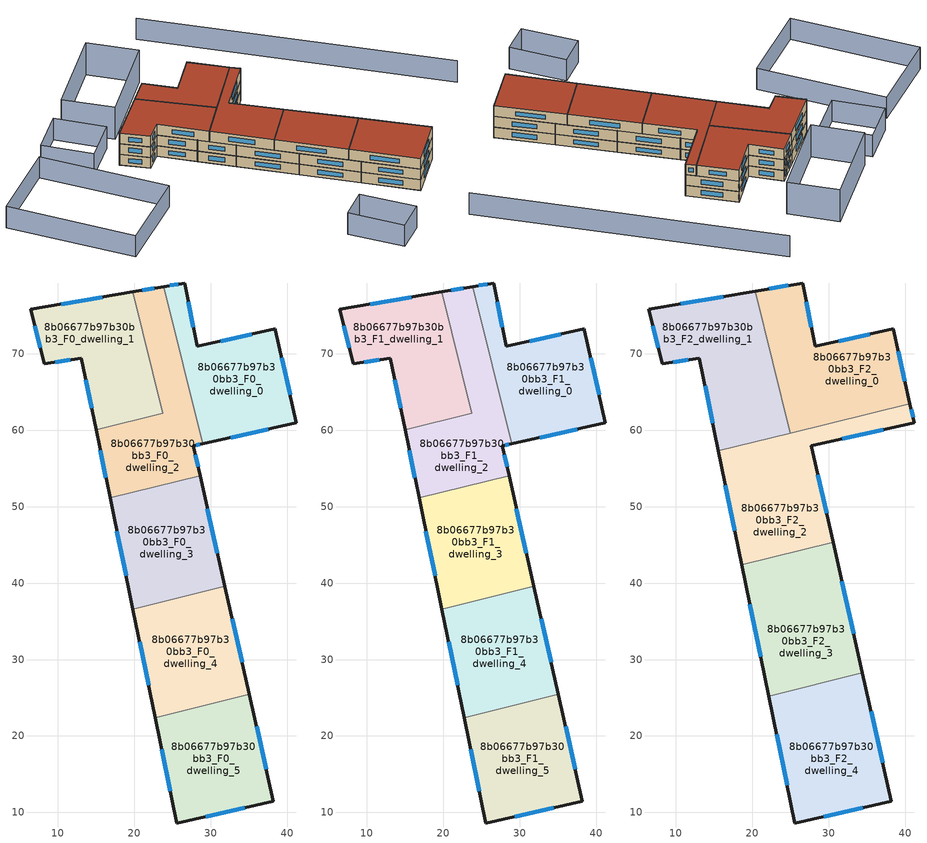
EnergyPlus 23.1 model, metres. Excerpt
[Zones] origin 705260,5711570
8b06677b97b30bb3_F0_dwelling_0
 floor ground (EU_floor_Construction): 41.22,60.97 38.47,73.15 38.45,73.27 28.25,70.99 26.59,79.27 23.87,78.81 28.95,58.23 z0
 wall outside (EU_wall_Construction): 23.87,78.81 26.59,79.27 28.25,70.99 38.45,73.27 38.47,73.15 41.22,60.97 28.95,58.23 z0:3
 wall to 8b06677b97b30bb3_F0_dwelling_2 (EU_wall_Construction): 28.95,58.23 23.87,78.81 z0:3
 window (EU_Window_Construction): 31.3,71.67 35.4,72.59 / 38.46,73.23 38.47,73.19 / 39.3,69.51 40.4,64.62 / 37.55,60.15 32.62,59.05 / 24.68,78.94 25.77,79.13 / 27.09,76.79 27.75,73.47 z0.9:2.1
8b06677b97b30bb3_F0_dwelling_1
 floor ground (EU_floor_Construction): 23.75,62.22 19.82,78.12 6.46,75.84 8.23,68.68 13.09,69.42 15.02,60.06 z0
 wall outside (EU_wall_Construction): 15.02,60.06 13.09,69.42 8.23,68.68 6.46,75.84 19.82,78.12 z0:3
 wall to 8b06677b97b30bb3_F0_dwelling_2 (EU_wall_Construction): 19.82,78.12 23.75,62.22 15.02,60.06 z0:3
 window (EU_Window_Construction): 14.44,62.86 13.67,66.62 / 11.64,69.2 9.69,68.91 / 7.7,70.83 6.99,73.7 / 10.46,76.52 15.82,77.43 z0.9:2.1
8b06677b97b30bb3_F0_dwelling_2
 floor ground (EU_floor_Construction): 28.62,54.06 27.74,57.96 28.95,58.23 23.87,78.81 19.82,78.12 23.75,62.22 15.02,60.06 16.85,51.15 z0
 wall outside (EU_wall_Construction): 19.82,78.12 23.87,78.81 / 28.95,58.23 27.74,57.96 28.62,54.06 / 16.85,51.15 15.02,60.06 z0:3
 wall to 8b06677b97b30bb3_F0_dwelling_3 (EU_wall_Construction): 28.62,54.06 16.85,51.15 z0:3
 window (EU_Window_Construction): 21.03,78.32 22.65,78.6 / 28.59,58.15 28.11,58.04 / 28.01,56.79 28.36,55.23 / 16.3,53.82 15.57,57.39 z0.9:2.1
8b06677b97b30bb3_F0_dwelling_3
 floor ground (EU_floor_Construction): 31.88,39.59 28.62,54.06 16.85,51.15 19.84,36.61 z0
 wall outside (EU_wall_Construction): 28.62,54.06 31.88,39.59 / 19.84,36.61 16.85,51.15 z0:3
 wall to 8b06677b97b30bb3_F0_dwelling_4 (EU_wall_Construction): 31.88,39.59 19.84,36.61 z0:3
 window (EU_Window_Construction): 29.6,49.73 30.9,43.92 / 18.94,40.97 17.74,46.8 z0.9:2.1
8b06677b97b30bb3_F0_dwelling_4
 floor ground (EU_floor_Construction): 35.07,25.44 31.88,39.59 19.84,36.61 22.76,22.39 z0
 wall outside (EU_wall_Construction): 31.88,39.59 35.07,25.44 / 22.76,22.39 19.84,36.61 z0:3
 wall to 8b06677b97b30bb3_F0_dwelling_5 (EU_wall_Construction): 35.07,25.44 22.76,22.39 z0:3
 window (EU_Window_Construction): 32.83,35.35 34.11,29.67 / 21.88,26.65 20.71,32.36 z0.9:2.1
8b06677b97b30bb3_F0_dwelling_5
 floor ground (EU_floor_Construction): 38.22,11.44 35.07,25.44 22.76,22.39 25.59,8.62 z0
 wall outside (EU_wall_Construction): 35.07,25.44 38.22,11.44 25.59,8.62 22.76,22.39 z0:3
 window (EU_Window_Construction): 36.01,21.25 37.28,15.63 / 34.44,10.6 29.37,9.46 / 24.74,12.74 23.61,18.27 z0.9:2.1
8b06677b97b30bb3_F1_dwelling_0
 floor to 8b06677b97b30bb3_F0_dwelling_0 (EU_floor_Construction): 41.22,60.97 38.47,73.15 38.45,73.27 28.25,70.99 26.59,79.27 23.87,78.81 28.95,58.23 z3
 wall outside (EU_wall_Construction): 23.87,78.81 26.59,79.27 28.25,70.99 38.45,73.27 38.47,73.15 41.22,60.97 28.95,58.23 z3:6
 wall to 8b06677b97b30bb3_F1_dwelling_2 (EU_wall_Construction): 28.95,58.23 23.87,78.81 z3:6
 window (EU_Window_Construction): 31.3,71.67 35.4,72.59 / 38.46,73.23 38.47,73.19 / 39.3,69.51 40.4,64.62 / 37.55,60.15 32.62,59.05 / 24.68,78.94 25.77,79.13 / 27.09,76.79 27.75,73.47 z3.9:5.1
8b06677b97b30bb3_F1_dwelling_1
 floor to 8b06677b97b30bb3_F0_dwelling_1 (EU_floor_Construction): 23.75,62.22 19.82,78.12 6.46,75.84 8.23,68.68 13.09,69.42 15.02,60.06 z3
 wall outside (EU_wall_Construction): 15.02,60.06 13.09,69.42 8.23,68.68 6.46,75.84 19.82,78.12 z3:6
 wall to 8b06677b97b30bb3_F1_dwelling_2 (EU_wall_Construction): 19.82,78.12 23.75,62.22 15.02,60.06 z3:6
 window (EU_Window_Construction): 14.44,62.86 13.67,66.62 / 11.64,69.2 9.69,68.91 / 7.7,70.83 6.99,73.7 / 10.46,76.52 15.82,77.43 z3.9:5.1
8b06677b97b30bb3_F1_dwelling_2
 floor to 8b06677b97b30bb3_F0_dwelling_2 (EU_floor_Construction): 28.62,54.06 27.74,57.96 28.95,58.23 23.87,78.81 19.82,78.12 23.75,62.22 15.02,60.06 16.85,51.15 z3
 wall outside (EU_wall_Construction): 19.82,78.12 23.87,78.81 / 28.95,58.23 27.74,57.96 28.62,54.06 / 16.85,51.15 15.02,60.06 z3:6
 wall to 8b06677b97b30bb3_F1_dwelling_3 (EU_wall_Construction): 28.62,54.06 16.85,51.15 z3:6
 window (EU_Window_Construction): 21.03,78.32 22.65,78.6 / 28.59,58.15 28.11,58.04 / 28.01,56.79 28.36,55.23 / 16.3,53.82 15.57,57.39 z3.9:5.1
8b06677b97b30bb3_F1_dwelling_3
 floor to 8b06677b97b30bb3_F0_dwelling_3 (EU_floor_Construction): 31.88,39.59 28.62,54.06 16.85,51.15 19.84,36.61 z3
 wall outside (EU_wall_Construction): 28.62,54.06 31.88,39.59 / 19.84,36.61 16.85,51.15 z3:6
 wall to 8b06677b97b30bb3_F1_dwelling_4 (EU_wall_Construction): 31.88,39.59 19.84,36.61 z3:6
 window (EU_Window_Construction): 29.6,49.73 30.9,43.92 / 18.94,40.97 17.74,46.8 z3.9:5.1
8b06677b97b30bb3_F1_dwelling_4
 floor to 8b06677b97b30bb3_F0_dwelling_4 (EU_floor_Construction): 35.07,25.44 31.88,39.59 19.84,36.61 22.76,22.39 z3
 wall outside (EU_wall_Construction): 31.88,39.59 35.07,25.44 / 22.76,22.39 19.84,36.61 z3:6
 wall to 8b06677b97b30bb3_F1_dwelling_5 (EU_wall_Construction): 35.07,25.44 22.76,22.39 z3:6
 window (EU_Window_Construction): 32.83,35.35 34.11,29.67 / 21.88,26.65 20.71,32.36 z3.9:5.1
8b06677b97b30bb3_F1_dwelling_5
 floor to 8b06677b97b30bb3_F0_dwelling_5 (EU_floor_Construction): 38.22,11.44 35.07,25.44 22.76,22.39 25.59,8.62 z3
 wall outside (EU_wall_Construction): 35.07,25.44 38.22,11.44 25.59,8.62 22.76,22.39 z3:6
 window (EU_Window_Construction): 36.01,21.25 37.28,15.63 / 34.44,10.6 29.37,9.46 / 24.74,12.74 23.61,18.27 z3.9:5.1
8b06677b97b30bb3_F2_dwelling_0
 floor to 8b06677b97b30bb3_F1_dwelling_0 (EU_floor_Construction): 40.65,63.49 38.47,73.15 38.45,73.27 28.25,70.99 26.59,79.27 23.87,78.81 28.4,60.46 z6
 floor to 8b06677b97b30bb3_F1_dwelling_2 (EU_floor_Construction): 28.4,60.46 23.87,78.81 20.38,78.21 24.97,59.62 z6
 wall outside (EU_wall_Construction): 20.38,78.21 26.59,79.27 28.25,70.99 38.45,73.27 40.65,63.49 z6:9
 wall to 8b06677b97b30bb3_F2_dwelling_1 (EU_wall_Construction): 24.97,59.62 20.38,78.21 z6:9
 wall to 8b06677b97b30bb3_F2_dwelling_2 (EU_wall_Construction): 40.65,63.49 24.97,59.62 z6:9
 window (EU_Window_Construction): 31.3,71.67 35.4,72.59 / 39.11,70.34 39.99,66.42 / 22.24,78.53 24.73,78.95 / 27.09,76.79 27.75,73.47 z6.9:8.1
 roof outside (EU_roof_Construction): 38.45,73.27 40.65,63.49 24.97,59.62 20.38,78.21 26.59,79.27 28.25,70.99 z9
8b06677b97b30bb3_F2_dwelling_1
 floor to 8b06677b97b30bb3_F1_dwelling_1 (EU_floor_Construction): 23.75,62.22 19.82,78.12 6.46,75.84 8.23,68.68 13.09,69.42 15.02,60.06 z6
 floor to 8b06677b97b30bb3_F1_dwelling_2 (EU_floor_Construction): 24.97,59.62 20.38,78.21 19.82,78.12 23.75,62.22 15.02,60.06 15.59,57.3 z6
 wall outside (EU_wall_Construction): 15.58,57.3 13.09,69.42 8.23,68.68 6.46,75.84 20.38,78.21 z6:9
 wall to 8b06677b97b30bb3_F2_dwelling_2 (EU_wall_Construction): 24.97,59.62 15.58,57.3 z6:9
 window (EU_Window_Construction): 14.84,60.93 13.84,65.79 / 11.64,69.2 9.69,68.91 / 7.7,70.83 6.99,73.7 / 10.63,76.55 16.21,77.5 z6.9:8.1
 roof outside (EU_roof_Construction): 20.38,78.21 24.97,59.62 15.58,57.3 13.09,69.42 8.23,68.68 6.46,75.84 z9
8b06677b97b30bb3_F2_dwelling_2
 floor to 8b06677b97b30bb3_F1_dwelling_2 (EU_floor_Construction): 28.62,54.06 27.74,57.96 28.95,58.23 28.4,60.46 15.59,57.3 16.85,51.15 z6
 floor to 8b06677b97b30bb3_F1_dwelling_0 (EU_floor_Construction): 41.22,60.97 40.65,63.49 28.4,60.46 28.95,58.23 z6
 floor to 8b06677b97b30bb3_F1_dwelling_3 (EU_floor_Construction): 30.58,45.34 28.62,54.06 16.85,51.15 18.65,42.39 z6
 wall outside (EU_wall_Construction): 18.65,42.39 15.58,57.3 / 40.65,63.49 41.22,60.97 27.74,57.96 30.58,45.34 z6:9
 wall to 8b06677b97b30bb3_F2_dwelling_3 (EU_wall_Construction): 30.58,45.34 18.65,42.39 z6:9
 window (EU_Window_Construction): 17.73,46.85 16.5,52.83 / 40.82,62.74 41.05,61.73 / 37.18,60.07 31.78,58.86 / 28.59,54.18 29.73,49.12 z6.9:8.1
 roof outside (EU_roof_Construction): 40.65,63.49 41.22,60.97 27.74,57.96 30.58,45.34 18.65,42.39 15.58,57.3 z9
8b06677b97b30bb3_F2_dwelling_3
 floor to 8b06677b97b30bb3_F1_dwelling_3 (EU_floor_Construction): 31.88,39.59 30.58,45.34 18.65,42.39 19.84,36.61 z6
 floor to 8b06677b97b30bb3_F1_dwelling_4 (EU_floor_Construction): 34.44,28.24 31.88,39.59 19.84,36.61 22.18,25.21 z6
 wall outside (EU_wall_Construction): 30.58,45.34 34.44,28.24 / 22.18,25.21 18.65,42.39 z6:9
 wall to 8b06677b97b30bb3_F2_dwelling_4 (EU_wall_Construction): 34.44,28.24 22.18,25.21 z6:9
 window (EU_Window_Construction): 31.74,40.22 33.28,33.36 / 21.12,30.35 19.71,37.25 z6.9:8.1
 roof outside (EU_roof_Construction): 30.58,45.34 34.44,28.24 22.18,25.21 18.65,42.39 z9
8b06677b97b30bb3_F2_dwelling_4
 floor to 8b06677b97b30bb3_F1_dwelling_5 (EU_floor_Construction): 38.22,11.44 35.07,25.44 22.76,22.39 25.59,8.62 z6
 floor to 8b06677b97b30bb3_F1_dwelling_4 (EU_floor_Construction): 35.07,25.44 34.44,28.24 22.18,25.21 22.76,22.39 z6
 wall outside (EU_wall_Construction): 34.44,28.24 38.22,11.44 25.59,8.62 22.18,25.21 z6:9
 window (EU_Window_Construction): 35.57,23.21 37.09,16.47 / 34.44,10.6 29.37,9.46 / 24.57,13.58 23.2,20.24 z6.9:8.1
 roof outside (EU_roof_Construction): 34.44,28.24 38.22,11.44 25.59,8.62 22.18,25.21 z9
shading: 68.1,18.64 53.35,92.67 / 3.98,2.98 2.98,16.89 / 2.98,16.89 10.88,17.45 / 10.88,17.45 11.87,3.55 / 11.87,3.55 3.98,2.98 / -26.82,89.38 -5.7,90.54 / -5.7,90.54 -3.96,58.65 / -3.96,58.65 -25.08,57.49 / -25.08,57.49 -26.82,89.38 / 11.4,81.18 0.57,79.45 / 0.57,79.45 -1.44,92.03 / -1.44,92.03 9.39,93.76 / 9.39,93.76 11.4,81.18 z0:6; 13.05,93.4 35.9,97.58 / 35.9,97.58 38.19,85.07 / 38.19,85.07 15.34,80.9 / 15.34,80.9 13.05,93.4 z0:9
[Building]
EU S2 Campaign: North Axis=0; Terrain=City; Solar Distribution=FullExterior
[Site:Location]
London: Latitude=51.5; Longitude=-0.5; Time Zone=0; Elevation=25
[SizingPeriod:WeatherFileDays]
AnnualSizingPeriod: Begin Month=1; Begin Day of Month=1; End Month=12; End Day of Month=31; Day of Week for Start Day=Monday; Use Weather File Daylight Saving Period=No; Use Weather File Rain and Snow Indicators=No
[MATERIAL]
EU_InternalMass_Material: Roughness=MediumRough; Thickness=0.1; Conductivity=1; Density=1800; Specific Heat=900; Thermal Absorptance=0.9; Solar Absorptance=0.7; Visible Absorptance=0.7
[MATERIAL:NOMASS] Roughness=MediumRough; Thermal Absorptance=0.9; Solar Absorptance=0.7; Visible Absorptance=0.7
Name | Thermal Resistance
EU_wall_NoMass | 1.04674
EU_roof_NoMass | 4.32442
EU_floor_NoMass | 2.04616
[WINDOWMATERIAL:SIMPLEGLAZINGSYSTEM]
EU_Window_SimpleGlazing: UFactor=4.25843; Solar Heat Gain Coefficient=0.85; Visible Transmittance=0.85
[CONSTRUCTION]
EU_wall_Construction: EU_wall_NoMass
EU_roof_Construction: EU_roof_NoMass
EU_floor_Construction: EU_floor_NoMass
EU_InternalMass_Construction: EU_InternalMass_Material
EU_Window_Construction: EU_Window_SimpleGlazing
[ZONE] Type=1; Multiplier=1; Ceiling Height=autocalculate; Floor Area=autocalculate; Part of Total Floor Area=Yes
Name | Volume
8b06677b97b30bb3_F0_dwelling_0; 8b06677b97b30bb3_F1_dwelling_0 | 545.774
8b06677b97b30bb3_F2_dwelling_0 | 654.954
8b06677b97b30bb3_F0_dwelling_1; 8b06677b97b30bb3_F1_dwelling_1 | 545.772
8b06677b97b30bb3_F2_dwelling_1 | 654.936
8b06677b97b30bb3_F0_dwelling_2; 8b06677b97b30bb3_F1_dwelling_2 | 545.786
8b06677b97b30bb3_F2_dwelling_2 | 654.94
8b06677b97b30bb3_F0_dwelling_3; 8b06677b97b30bb3_F1_dwelling_3; 8b06677b97b30bb3_F0_dwelling_5; 8b06677b97b30bb3_F1_dwelling_5 | 545.773
8b06677b97b30bb3_F2_dwelling_3 | 654.962
8b06677b97b30bb3_F0_dwelling_4; 8b06677b97b30bb3_F1_dwelling_4 | 545.779
8b06677b97b30bb3_F2_dwelling_4 | 654.935
[INTERNALMASS] Construction=EU_InternalMass_Construction
Name | Zone or ZoneList | Surface Area
8b06677b97b30bb3_F0_dwelling_0_EU_InternalMass | 8b06677b97b30bb3_F0_dwelling_0 | 181.927
8b06677b97b30bb3_F0_dwelling_1_EU_InternalMass | 8b06677b97b30bb3_F0_dwelling_1 | 181.926
8b06677b97b30bb3_F0_dwelling_2_EU_InternalMass | 8b06677b97b30bb3_F0_dwelling_2 | 181.928
8b06677b97b30bb3_F0_dwelling_3_EU_InternalMass | 8b06677b97b30bb3_F0_dwelling_3 | 181.924
8b06677b97b30bb3_F0_dwelling_4_EU_InternalMass | 8b06677b97b30bb3_F0_dwelling_4 | 181.926
8b06677b97b30bb3_F0_dwelling_5_EU_InternalMass | 8b06677b97b30bb3_F0_dwelling_5 | 181.925
8b06677b97b30bb3_F1_dwelling_0_EU_InternalMass | 8b06677b97b30bb3_F1_dwelling_0 | 181.927
8b06677b97b30bb3_F1_dwelling_1_EU_InternalMass | 8b06677b97b30bb3_F1_dwelling_1 | 181.926
8b06677b97b30bb3_F1_dwelling_2_EU_InternalMass | 8b06677b97b30bb3_F1_dwelling_2 | 181.928
8b06677b97b30bb3_F1_dwelling_3_EU_InternalMass | 8b06677b97b30bb3_F1_dwelling_3 | 181.924
8b06677b97b30bb3_F1_dwelling_4_EU_InternalMass | 8b06677b97b30bb3_F1_dwelling_4 | 181.926
8b06677b97b30bb3_F1_dwelling_5_EU_InternalMass | 8b06677b97b30bb3_F1_dwelling_5 | 181.925
8b06677b97b30bb3_F2_dwelling_0_EU_InternalMass | 8b06677b97b30bb3_F2_dwelling_0 | 218.318
8b06677b97b30bb3_F2_dwelling_1_EU_InternalMass | 8b06677b97b30bb3_F2_dwelling_1 | 218.313
8b06677b97b30bb3_F2_dwelling_2_EU_InternalMass | 8b06677b97b30bb3_F2_dwelling_2 | 218.314
8b06677b97b30bb3_F2_dwelling_3_EU_InternalMass | 8b06677b97b30bb3_F2_dwelling_3 | 218.321
8b06677b97b30bb3_F2_dwelling_4_EU_InternalMass | 8b06677b97b30bb3_F2_dwelling_4 | 218.312
[OTHEREQUIPMENT] Fuel Type=Electricity; Design Level Calculation Method=Watts/Area; Power per Zone Floor Area=1; Fraction Latent=0; Fraction Radiant=0; Fraction Lost=0; Carbon Dioxide Generation Rate=0; EndUse Subcategory=EU_Step8_InternalGains
Name | Zone or ZoneList or Space or SpaceList | Schedule
EU_Step8_InternalGain_8b06677b97b30bb3_F0_dwelling_0_f000 | 8b06677b97b30bb3_F0_dwelling_0 | EU_Step8_GainSchedule_8b06677b97b30bb3_F0_dwelling_0_f000
EU_Step8_InternalGain_8b06677b97b30bb3_F0_dwelling_1_f000 | 8b06677b97b30bb3_F0_dwelling_1 | EU_Step8_GainSchedule_8b06677b97b30bb3_F0_dwelling_1_f000
EU_Step8_InternalGain_8b06677b97b30bb3_F0_dwelling_2_f000 | 8b06677b97b30bb3_F0_dwelling_2 | EU_Step8_GainSchedule_8b06677b97b30bb3_F0_dwelling_2_f000
EU_Step8_InternalGain_8b06677b97b30bb3_F0_dwelling_3_f000 | 8b06677b97b30bb3_F0_dwelling_3 | EU_Step8_GainSchedule_8b06677b97b30bb3_F0_dwelling_3_f000
EU_Step8_InternalGain_8b06677b97b30bb3_F0_dwelling_4_f000 | 8b06677b97b30bb3_F0_dwelling_4 | EU_Step8_GainSchedule_8b06677b97b30bb3_F0_dwelling_4_f000
EU_Step8_InternalGain_8b06677b97b30bb3_F0_dwelling_5_f000 | 8b06677b97b30bb3_F0_dwelling_5 | EU_Step8_GainSchedule_8b06677b97b30bb3_F0_dwelling_5_f000
EU_Step8_InternalGain_8b06677b97b30bb3_F1_dwelling_0_f000 | 8b06677b97b30bb3_F1_dwelling_0 | EU_Step8_GainSchedule_8b06677b97b30bb3_F1_dwelling_0_f000
EU_Step8_InternalGain_8b06677b97b30bb3_F1_dwelling_1_f000 | 8b06677b97b30bb3_F1_dwelling_1 | EU_Step8_GainSchedule_8b06677b97b30bb3_F1_dwelling_1_f000
EU_Step8_InternalGain_8b06677b97b30bb3_F1_dwelling_2_f000 | 8b06677b97b30bb3_F1_dwelling_2 | EU_Step8_GainSchedule_8b06677b97b30bb3_F1_dwelling_2_f000
EU_Step8_InternalGain_8b06677b97b30bb3_F1_dwelling_3_f000 | 8b06677b97b30bb3_F1_dwelling_3 | EU_Step8_GainSchedule_8b06677b97b30bb3_F1_dwelling_3_f000
EU_Step8_InternalGain_8b06677b97b30bb3_F1_dwelling_4_f000 | 8b06677b97b30bb3_F1_dwelling_4 | EU_Step8_GainSchedule_8b06677b97b30bb3_F1_dwelling_4_f000
EU_Step8_InternalGain_8b06677b97b30bb3_F1_dwelling_5_f000 | 8b06677b97b30bb3_F1_dwelling_5 | EU_Step8_GainSchedule_8b06677b97b30bb3_F1_dwelling_5_f000
EU_Step8_InternalGain_8b06677b97b30bb3_F2_dwelling_0_f000 | 8b06677b97b30bb3_F2_dwelling_0 | EU_Step8_GainSchedule_8b06677b97b30bb3_F2_dwelling_0_f000
EU_Step8_InternalGain_8b06677b97b30bb3_F2_dwelling_1_f000 | 8b06677b97b30bb3_F2_dwelling_1 | EU_Step8_GainSchedule_8b06677b97b30bb3_F2_dwelling_1_f000
EU_Step8_InternalGain_8b06677b97b30bb3_F2_dwelling_2_f000 | 8b06677b97b30bb3_F2_dwelling_2 | EU_Step8_GainSchedule_8b06677b97b30bb3_F2_dwelling_2_f000
EU_Step8_InternalGain_8b06677b97b30bb3_F2_dwelling_3_f000 | 8b06677b97b30bb3_F2_dwelling_3 | EU_Step8_GainSchedule_8b06677b97b30bb3_F2_dwelling_3_f000
EU_Step8_InternalGain_8b06677b97b30bb3_F2_dwelling_4_f000 | 8b06677b97b30bb3_F2_dwelling_4 | EU_Step8_GainSchedule_8b06677b97b30bb3_F2_dwelling_4_f000
[ZONEVENTILATION:DESIGNFLOWRATE] Schedule=EU_AlwaysOn; Design Flow Rate Calculation Method=AirChanges/Hour; Air Changes per Hour=0.488719; Ventilation Type=Natural; Fan Pressure Rise=0; Fan Total Efficiency=1; Constant Term Coefficient=1; Temperature Term Coefficient=0; Velocity Term Coefficient=0; Velocity Squared Term Coefficient=0; Minimum Indoor Temperature=-100; Maximum Indoor Temperature=100; Delta Temperature=-100; Minimum Outdoor Temperature=-100; Maximum Outdoor Temperature=100; Maximum Wind Speed=40
Name | Zone or ZoneList or Space or SpaceList
EU_ConstantAir_8b06677b97b30bb3_F0_dwelling_0 | 8b06677b97b30bb3_F0_dwelling_0
EU_ConstantAir_8b06677b97b30bb3_F0_dwelling_1 | 8b06677b97b30bb3_F0_dwelling_1
EU_ConstantAir_8b06677b97b30bb3_F0_dwelling_2 | 8b06677b97b30bb3_F0_dwelling_2
EU_ConstantAir_8b06677b97b30bb3_F0_dwelling_3 | 8b06677b97b30bb3_F0_dwelling_3
EU_ConstantAir_8b06677b97b30bb3_F0_dwelling_4 | 8b06677b97b30bb3_F0_dwelling_4
EU_ConstantAir_8b06677b97b30bb3_F0_dwelling_5 | 8b06677b97b30bb3_F0_dwelling_5
EU_ConstantAir_8b06677b97b30bb3_F1_dwelling_0 | 8b06677b97b30bb3_F1_dwelling_0
EU_ConstantAir_8b06677b97b30bb3_F1_dwelling_1 | 8b06677b97b30bb3_F1_dwelling_1
EU_ConstantAir_8b06677b97b30bb3_F1_dwelling_2 | 8b06677b97b30bb3_F1_dwelling_2
EU_ConstantAir_8b06677b97b30bb3_F1_dwelling_3 | 8b06677b97b30bb3_F1_dwelling_3
EU_ConstantAir_8b06677b97b30bb3_F1_dwelling_4 | 8b06677b97b30bb3_F1_dwelling_4
EU_ConstantAir_8b06677b97b30bb3_F1_dwelling_5 | 8b06677b97b30bb3_F1_dwelling_5
EU_ConstantAir_8b06677b97b30bb3_F2_dwelling_0 | 8b06677b97b30bb3_F2_dwelling_0
EU_ConstantAir_8b06677b97b30bb3_F2_dwelling_1 | 8b06677b97b30bb3_F2_dwelling_1
EU_ConstantAir_8b06677b97b30bb3_F2_dwelling_2 | 8b06677b97b30bb3_F2_dwelling_2
EU_ConstantAir_8b06677b97b30bb3_F2_dwelling_3 | 8b06677b97b30bb3_F2_dwelling_3
EU_ConstantAir_8b06677b97b30bb3_F2_dwelling_4 | 8b06677b97b30bb3_F2_dwelling_4
[HVACTEMPLATE:THERMOSTAT] Constant Heating Setpoint=20; Constant Cooling Setpoint=50
EU_HeatOnly_8b06677b97b30bb3_F0_dwelling_0; EU_HeatOnly_8b06677b97b30bb3_F0_dwelling_1; EU_HeatOnly_8b06677b97b30bb3_F0_dwelling_2; EU_HeatOnly_8b06677b97b30bb3_F0_dwelling_3; EU_HeatOnly_8b06677b97b30bb3_F0_dwelling_4; EU_HeatOnly_8b06677b97b30bb3_F0_dwelling_5; EU_HeatOnly_8b06677b97b30bb3_F1_dwelling_0; EU_HeatOnly_8b06677b97b30bb3_F1_dwelling_1; EU_HeatOnly_8b06677b97b30bb3_F1_dwelling_2; EU_HeatOnly_8b06677b97b30bb3_F1_dwelling_3; EU_HeatOnly_8b06677b97b30bb3_F1_dwelling_4; EU_HeatOnly_8b06677b97b30bb3_F1_dwelling_5; EU_HeatOnly_8b06677b97b30bb3_F2_dwelling_0; EU_HeatOnly_8b06677b97b30bb3_F2_dwelling_1; EU_HeatOnly_8b06677b97b30bb3_F2_dwelling_2; EU_HeatOnly_8b06677b97b30bb3_F2_dwelling_3; EU_HeatOnly_8b06677b97b30bb3_F2_dwelling_4
[HVACTEMPLATE:ZONE:IDEALLOADSAIRSYSTEM] System Availability Schedule=EU_AlwaysOn; Maximum Heating Supply Air Temperature=50; Minimum Cooling Supply Air Temperature=13; Maximum Heating Supply Air Humidity Ratio=0.0156; Minimum Cooling Supply Air Humidity Ratio=0.0077; Heating Limit=NoLimit; Cooling Limit=NoLimit; Heating Availability Schedule=EU_AlwaysOn; Cooling Availability Schedule=EU_CoolingOff; Dehumidification Control Type=ConstantSensibleHeatRatio; Cooling Sensible Heat Ratio=0.7; Dehumidification Setpoint=60; Humidification Control Type=None; Humidification Setpoint=30; Outdoor Air Method=None; Outdoor Air Flow Rate per Person=0.00944; Outdoor Air Flow Rate per Zone Floor Area=0; Outdoor Air Flow Rate per Zone=0; Demand Controlled Ventilation Type=None; Outdoor Air Economizer Type=NoEconomizer; Heat Recovery Type=None; Sensible Heat Recovery Effectiveness=0.7; Latent Heat Recovery Effectiveness=0.65
Name | Template Thermostat
8b06677b97b30bb3_F0_dwelling_0 | EU_HeatOnly_8b06677b97b30bb3_F0_dwelling_0
8b06677b97b30bb3_F0_dwelling_1 | EU_HeatOnly_8b06677b97b30bb3_F0_dwelling_1
8b06677b97b30bb3_F0_dwelling_2 | EU_HeatOnly_8b06677b97b30bb3_F0_dwelling_2
8b06677b97b30bb3_F0_dwelling_3 | EU_HeatOnly_8b06677b97b30bb3_F0_dwelling_3
8b06677b97b30bb3_F0_dwelling_4 | EU_HeatOnly_8b06677b97b30bb3_F0_dwelling_4
8b06677b97b30bb3_F0_dwelling_5 | EU_HeatOnly_8b06677b97b30bb3_F0_dwelling_5
8b06677b97b30bb3_F1_dwelling_0 | EU_HeatOnly_8b06677b97b30bb3_F1_dwelling_0
8b06677b97b30bb3_F1_dwelling_1 | EU_HeatOnly_8b06677b97b30bb3_F1_dwelling_1
8b06677b97b30bb3_F1_dwelling_2 | EU_HeatOnly_8b06677b97b30bb3_F1_dwelling_2
8b06677b97b30bb3_F1_dwelling_3 | EU_HeatOnly_8b06677b97b30bb3_F1_dwelling_3
8b06677b97b30bb3_F1_dwelling_4 | EU_HeatOnly_8b06677b97b30bb3_F1_dwelling_4
8b06677b97b30bb3_F1_dwelling_5 | EU_HeatOnly_8b06677b97b30bb3_F1_dwelling_5
8b06677b97b30bb3_F2_dwelling_0 | EU_HeatOnly_8b06677b97b30bb3_F2_dwelling_0
8b06677b97b30bb3_F2_dwelling_1 | EU_HeatOnly_8b06677b97b30bb3_F2_dwelling_1
8b06677b97b30bb3_F2_dwelling_2 | EU_HeatOnly_8b06677b97b30bb3_F2_dwelling_2
8b06677b97b30bb3_F2_dwelling_3 | EU_HeatOnly_8b06677b97b30bb3_F2_dwelling_3
8b06677b97b30bb3_F2_dwelling_4 | EU_HeatOnly_8b06677b97b30bb3_F2_dwelling_4
[SIZING:ZONE] Zone Cooling Design Supply Air Temperature Input Method=SupplyAirTemperature; Zone Cooling Design Supply Air Temperature=13; Zone Heating Design Supply Air Temperature Input Method=SupplyAirTemperature; Zone Heating Design Supply Air Temperature=50; Zone Cooling Design Supply Air Humidity Ratio=0.008; Zone Heating Design Supply Air Humidity Ratio=0.008; Cooling Design Air Flow Method=DesignDay; Cooling Design Air Flow Rate=0; Cooling Minimum Air Flow per Zone Floor Area=0.000762; Cooling Minimum Air Flow=0; Cooling Minimum Air Flow Fraction=0.2; Heating Design Air Flow Method=DesignDay; Heating Design Air Flow Rate=0; Heating Maximum Air Flow per Zone Floor Area=0.002032; Heating Maximum Air Flow=0.141576; Heating Maximum Air Flow Fraction=0.3; Account for Dedicated Outdoor Air System=No; Dedicated Outdoor Air System Control Strategy=NeutralSupplyAir; Dedicated Outdoor Air Low Setpoint Temperature for Design=autosize; Dedicated Outdoor Air High Setpoint Temperature for Design=autosize; Zone Load Sizing Method=Sensible Load Only No Latent Load; Zone Latent Cooling Design Supply Air Humidity Ratio Input Method=HumidityRatioDifference; Zone Cooling Design Supply Air Humidity Ratio Difference=0.005; Zone Latent Heating Design Supply Air Humidity Ratio Input Method=HumidityRatioDifference; Zone Humidification Design Supply Air Humidity Ratio Difference=0.005
8b06677b97b30bb3_F0_dwelling_0; 8b06677b97b30bb3_F0_dwelling_1; 8b06677b97b30bb3_F0_dwelling_2; 8b06677b97b30bb3_F0_dwelling_3; 8b06677b97b30bb3_F0_dwelling_4; 8b06677b97b30bb3_F0_dwelling_5; 8b06677b97b30bb3_F1_dwelling_0; 8b06677b97b30bb3_F1_dwelling_1; 8b06677b97b30bb3_F1_dwelling_2; 8b06677b97b30bb3_F1_dwelling_3; 8b06677b97b30bb3_F1_dwelling_4; 8b06677b97b30bb3_F1_dwelling_5; 8b06677b97b30bb3_F2_dwelling_0; 8b06677b97b30bb3_F2_dwelling_1; 8b06677b97b30bb3_F2_dwelling_2; 8b06677b97b30bb3_F2_dwelling_3; 8b06677b97b30bb3_F2_dwelling_4
[SCHEDULE:CONSTANT]
Name | Hourly Value
EU_AlwaysOn | 1
EU_CoolingOff | 0
[SCHEDULE:FILE] Column Number=1; Rows to Skip at Top=0; Number of Hours of Data=8760; Column Separator=Comma; Interpolate to Timestep=No; Minutes per Item=60; Adjust Schedule for Daylight Savings=Yes
Name | File
EU_Step8_GainSchedule_8b06677b97b30bb3_F0_dwelling_0_f000 | ../../schedules/8b06677b97b30bb3/8b06677b97b30bb3_F0_dwelling_0_f000_gain.csv
EU_Step8_GainSchedule_8b06677b97b30bb3_F0_dwelling_1_f000 | ../../schedules/8b06677b97b30bb3/8b06677b97b30bb3_F0_dwelling_1_f000_gain.csv
EU_Step8_GainSchedule_8b06677b97b30bb3_F0_dwelling_2_f000 | ../../schedules/8b06677b97b30bb3/8b06677b97b30bb3_F0_dwelling_2_f000_gain.csv
EU_Step8_GainSchedule_8b06677b97b30bb3_F0_dwelling_3_f000 | ../../schedules/8b06677b97b30bb3/8b06677b97b30bb3_F0_dwelling_3_f000_gain.csv
EU_Step8_GainSchedule_8b06677b97b30bb3_F0_dwelling_4_f000 | ../../schedules/8b06677b97b30bb3/8b06677b97b30bb3_F0_dwelling_4_f000_gain.csv
EU_Step8_GainSchedule_8b06677b97b30bb3_F0_dwelling_5_f000 | ../../schedules/8b06677b97b30bb3/8b06677b97b30bb3_F0_dwelling_5_f000_gain.csv
EU_Step8_GainSchedule_8b06677b97b30bb3_F1_dwelling_0_f000 | ../../schedules/8b06677b97b30bb3/8b06677b97b30bb3_F1_dwelling_0_f000_gain.csv
EU_Step8_GainSchedule_8b06677b97b30bb3_F1_dwelling_1_f000 | ../../schedules/8b06677b97b30bb3/8b06677b97b30bb3_F1_dwelling_1_f000_gain.csv
EU_Step8_GainSchedule_8b06677b97b30bb3_F1_dwelling_2_f000 | ../../schedules/8b06677b97b30bb3/8b06677b97b30bb3_F1_dwelling_2_f000_gain.csv
EU_Step8_GainSchedule_8b06677b97b30bb3_F1_dwelling_3_f000 | ../../schedules/8b06677b97b30bb3/8b06677b97b30bb3_F1_dwelling_3_f000_gain.csv
EU_Step8_GainSchedule_8b06677b97b30bb3_F1_dwelling_4_f000 | ../../schedules/8b06677b97b30bb3/8b06677b97b30bb3_F1_dwelling_4_f000_gain.csv
EU_Step8_GainSchedule_8b06677b97b30bb3_F1_dwelling_5_f000 | ../../schedules/8b06677b97b30bb3/8b06677b97b30bb3_F1_dwelling_5_f000_gain.csv
EU_Step8_GainSchedule_8b06677b97b30bb3_F2_dwelling_0_f000 | ../../schedules/8b06677b97b30bb3/8b06677b97b30bb3_F2_dwelling_0_f000_gain.csv
EU_Step8_GainSchedule_8b06677b97b30bb3_F2_dwelling_1_f000 | ../../schedules/8b06677b97b30bb3/8b06677b97b30bb3_F2_dwelling_1_f000_gain.csv
EU_Step8_GainSchedule_8b06677b97b30bb3_F2_dwelling_2_f000 | ../../schedules/8b06677b97b30bb3/8b06677b97b30bb3_F2_dwelling_2_f000_gain.csv
EU_Step8_GainSchedule_8b06677b97b30bb3_F2_dwelling_3_f000 | ../../schedules/8b06677b97b30bb3/8b06677b97b30bb3_F2_dwelling_3_f000_gain.csv
EU_Step8_GainSchedule_8b06677b97b30bb3_F2_dwelling_4_f000 | ../../schedules/8b06677b97b30bb3/8b06677b97b30bb3_F2_dwelling_4_f000_gain.csv
